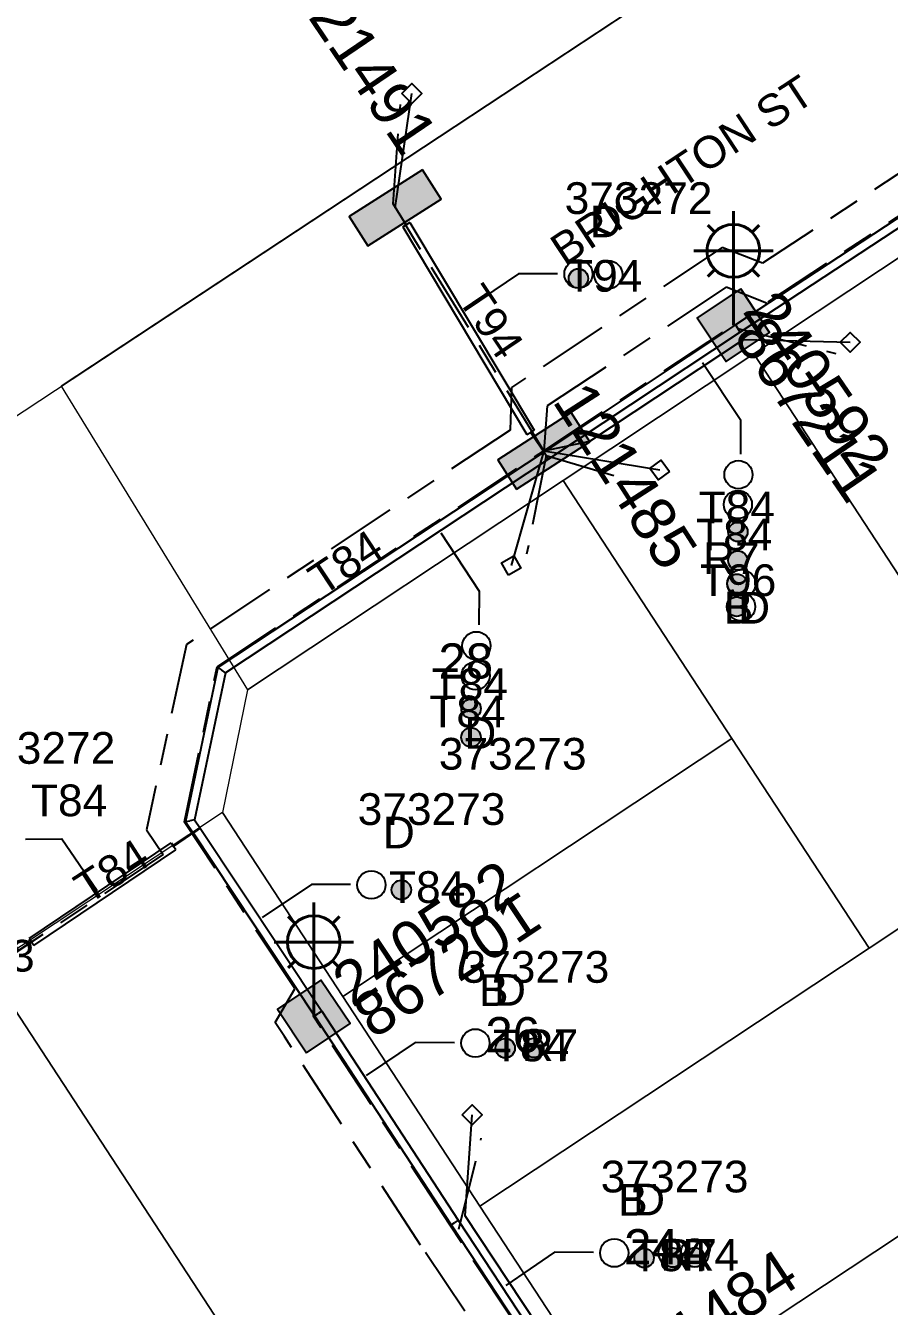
# Model space of a CAD drawing. Header units: metres. Extents: x 302064 to 305578, y 6265466 to 6271990.
# Drawn here: x 303027.2 to 303076.2, y 6270860.2 to 6270932.9 of the extents above; entities that cross this region are included whole.
import ezdxf
from ezdxf.enums import TextEntityAlignment as Align

# ---------------------------------------------------------------- set-up
doc = ezdxf.new("R2010")
doc.units = ezdxf.units.M
doc.linetypes.add('Cable Exist UG', pattern=[8.2, 4, -1.2, 1.8, -1.2])
doc.layers.get('0').update_dxf_attribs({"color": 6})
for name, color, linetype in [('_User Miscellaneous12', 7, 'Continuous'), ('_User_LV_Exist', 7, 'Continuous'), ('Duct_SP_EXT', 7, 'Continuous'), ('Equip_SP_SL_EXT', 7, 'Continuous'), ('Mains_LV_EXT', 5, 'Continuous'), ('Mains_LV_SL_EXT', 4, 'Continuous'), ('Services_SP_EXT', 7, 'Continuous'), ('SupportsUG_SP_LV_EXT', 7, 'Continuous'), ('SupportsUG_SP_LV_SL_EXT', 7, 'Continuous'), ('Trench_SP_EXT', 7, 'Continuous')]:
    doc.layers.add(name, color=color, linetype=linetype)
doc.layers.add('Cadastre Land Parcels_SP_EXT', color=7, linetype='Continuous', lineweight=5)
doc.layers.add('Cadastre Roads_SP_EXT', color=9, linetype='Continuous', lineweight=5)
doc.styles.add('COLUMN_LABEL', font='arial.ttf')
doc.styles.add('iecARIAL', font='arial.ttf', dxfattribs={"height": 2})
doc.styles.add('POLE_LABEL', font='arial.ttf')
doc.styles.get("Standard").update_dxf_attribs({"font": 'arial.ttf'})

# ---------------------------------------------------------------- blocks, each defined once
blk = doc.blocks.new('COLUMN_EXT')
blk.add_hatch(color=256).paths.add_polyline_path([(-1.485, 1.485), (-1.485, -1.485), (1.485, -1.485), (1.485, 1.485)])
blk.add_lwpolyline([(-1.485, -1.485), (1.485, -1.485), (1.485, 1.485), (-1.485, 1.485)], close=True)
for tag, height, style, flags, p in [('ASSET_NUM', 2.5, 'COLUMN_LABEL', 8, (2, 2)), ('STRUCTURE_PLANT_NUMBER', 0.2, 'POLE_LABEL', 9, (1.813, 0.031)), ('STREET_CODE', 0.2, 'COLUMN_LABEL', 9, (1.813, -0.2))]:
    blk.add_attdef(tag, text='', height=height, dxfattribs=dict(style=style, flags=flags)).set_placement(p, align=Align.MIDDLE_LEFT)
at = {"flags": 9}
for tag, p in [('OWNED_BY', (1.813, -0.6)), ('STATE', (1.813, -0.8)), ('COLUMN_TYPE', (1.813, -0.4)), ('USAGE', (1.813, -1)), ('LEGEND', (1.813, -1.2)), ('LOCATION', (1.813, -1.4)), ('STREETNAME', (1.813, -1.6)), ('SUBURB', (1.813, -1.8)), ('NOTES', (1.813, -2))]:
    blk.add_attdef(tag, text='', height=0.2, dxfattribs=at).set_placement(p, align=Align.MIDDLE_LEFT)
at = {"flags": 1}
blk.add_attdef('Z', (1.813, -2.351), '', height=0.2, dxfattribs=at)
blk = doc.blocks.new('PILLAR_EXT')
blk.add_hatch(color=256).paths.add_polyline_path([(-2.475, 0.99), (-2.475, -0.99), (2.475, -0.99), (2.475, 0.99)])
blk.add_lwpolyline([(-2.475, -0.99), (2.475, -0.99), (2.475, 0.99), (-2.475, 0.99)], close=True)
at = {"style": 'iecARIAL', "flags": 8}
blk.add_attdef('ASSET_NUM', (1.5, 3.5), '', height=2.5, dxfattribs=at)
for tag, p, flags in [('OWNED_BY', (0, -0.2), 9), ('STATE', (0, -0.4), 9), ('SUPPORT_TYPE', (0, -0.6), 9), ('USAGE', (0, -0.8), 9), ('LEGEND', (0, -1), 9), ('LOCATION', (0, -1.2), 9), ('NOTES', (0, -1.4), 9), ('PARENT', (0, -1.6), 9), ('STREETNAME', (0, -1.8), 9), ('SUBURB', (0, -2), 1)]:
    blk.add_attdef(tag, p, '', height=0.2, dxfattribs=dict(flags=flags))
blk = doc.blocks.new('DUCT_EXT')
blk.add_circle((0, 0.8), 0.8)
at = {"flags": 1}
blk.add_attdef('Z', (0, 0), '', height=0.2, dxfattribs=at)
at = {"flags": 9}
for tag, p in [('DUCT_CODE', (0, 0)), ('XSECT_TYPE', (0, -0.2)), ('STATE', (0, -0.6)), ('FB_REFERENCE', (0, -0.4)), ('NOTES', (0, -0.8))]:
    blk.add_attdef(tag, text='', height=0.2, dxfattribs=at).set_placement(p, align=Align.MIDDLE_LEFT)
blk = doc.blocks.new('SL_LANTERN_EXT')
at = {"lineweight": 40}
for p, q in [((0, 1.968), (0, 6.468)), ((-1.459, 5.676), (-1.061, 5.278)), ((1.458, 5.676), (1.06, 5.278)), ((-2.25, 4.218), (2.25, 4.218)), ((-1.459, 2.759), (-1.061, 3.157)), ((1.458, 2.759), (1.06, 3.157)), ((0, 0), (0, 2.721))]:
    blk.add_line(p, q, dxfattribs=at)
blk.add_circle((0, 4.218), 1.5, dxfattribs=at)
at = {"style": 'iecARIAL', "flags": 8}
blk.add_attdef('ASSET_NUM', (1.5, 1.5), '', height=2.5, dxfattribs=at)
for tag, p, height, flags in [('CONSTRUCTED_VOLTAGE', (0.981, -0.653), 0.2, 9), ('CONTROL_TYPE', (0.981, -0.853), 0.2, 9), ('OPERATING_VOLTAGE', (0.981, -1.653), 0.2, 9), ('LANTERN_PURPOSE', (0.981, -1.053), 0.2, 9), ('LANTERN_TYPE', (0.981, -1.253), 0.2, 9), ('NO_PHASES', (0.981, -1.453), 0.2, 9), ('LNUMBER', (2.181, -3.253), 2.5, 8), ('ORIENTATION', (0.981, -1.853), 0.2, 9), ('OWNED_BY', (0.981, -2.053), 0.2, 9), ('STATE', (0.981, -2.253), 0.2, 9), ('CEXIST', (0.981, -2.653), 0.2, 9), ('CNEW', (0.981, -2.853), 0.2, 9), ('CNUMBER', (0.981, -3.053), 0.2, 9), ('USAGE', (0.981, -2.453), 0.2, 9), ('CREMOVE', (0.981, -3.253), 0.2, 9), ('CREPLACE', (0.981, -3.453), 0.2, 9), ('LKINGHEIGHT', (0.981, -3.653), 0.2, 9), ('LBRACKET', (0.981, -3.853), 0.2, 9), ('LBRACKETVOCAB', (0.981, -4.053), 0.2, 9), ('LCATEGORY', (0.981, -4.253), 0.2, 9), ('LCHARGE1', (0.981, -4.453), 0.2, 9), ('LCHARGE1PERCENT', (0.981, -4.653), 0.2, 9), ('LCHARGE2', (0.981, -4.853), 0.2, 9), ('LCHARGE2PERCENT', (0.981, -5.053), 0.2, 9), ('LCHARGE3', (0.981, -5.253), 0.2, 9), ('LCHARGE3PERCENT', (0.981, -5.453), 0.2, 9), ('LEXIST', (0.981, -5.653), 0.2, 9), ('LLAMP', (0.981, -5.853), 0.2, 9), ('LLAMPVOCAB', (0.981, -6.053), 0.2, 9), ('LMAST', (0.981, -6.253), 0.2, 9), ('LMASTVOCAB', (0.981, -6.453), 0.2, 9), ('LNEW', (0.981, -6.653), 0.2, 9), ('LANTNUMBER', (0.981, -6.853), 0.2, 9), ('LOUTREACH', (0.981, -7.253), 0.2, 9), ('LOUTREACHVOCAB', (0.981, -7.453), 0.2, 9), ('LRATECODE', (0.981, -7.653), 0.2, 9), ('LREMOVE', (0.981, -7.853), 0.2, 9), ('LREPLACE', (0.981, -8.053), 0.2, 9), ('LTYPE', (0.981, -8.253), 0.2, 9), ('LTYPEVOCAB', (0.981, -8.453), 0.2, 9), ('LEGEND', (0.981, -8.653), 0.2, 9), ('LOCATION', (0.981, -8.853), 0.2, 9), ('STREETNAME', (0.981, -9.253), 0.2, 9), ('SUBURB', (0.981, -9.453), 0.2, 1), ('NOTES', (0.981, -9.053), 0.2, 9)]:
    blk.add_attdef(tag, p, '', height=height, dxfattribs=dict(flags=flags))
blk = doc.blocks.new('CCP_EXT')
at = {"flags": 9}
for tag, p in [('USAGE', (0, -1.2)), ('LEGEND', (0, -1.4)), ('STATE', (0, -1.8)), ('LIFE_SUPPORT', (0, -1.6)), ('NOTES', (0, -2))]:
    blk.add_attdef(tag, text='', height=0.2, dxfattribs=at).set_placement(p, align=Align.MIDDLE_LEFT)
blk.add_wipeout([(0, 0.566), (0.566, 0), (0, -0.566), (-0.566, 0)])
blk.add_lwpolyline([(-0.566, 0), (0, 0.566), (0.566, 0), (0, -0.566), (-0.566, 0)])
at = {"flags": 1}
blk.add_attdef('Z', (0, 0), '', height=0.2, dxfattribs=at)
at = {"flags": 9}
for tag, p in [('CCP_TYPE', (0, 0)), ('OPERATING_VOLTAGE', (0, -0.6)), ('ORIENTATION', (0, -0.8)), ('CONSTRUCTED_VOLTAGE', (0, -0.2)), ('NO_PHASES', (0, -0.4)), ('OWNED_BY', (0, -1))]:
    blk.add_attdef(tag, text='', height=0.2, dxfattribs=at).set_placement(p, align=Align.MIDDLE_LEFT)
blk = doc.blocks.new('CABLE_LARGE_EXT')
h = blk.add_hatch(color=256)
edge = h.paths.add_edge_path()
edge.add_arc((0, 0.55), 0.55, 0, 360)
blk.add_circle((0, 0.55), 0.55)
at = {"flags": 1}
blk.add_attdef('Z', (0, 0), '', height=0.2, dxfattribs=at)
at = {"flags": 9}
for tag, p in [('COND_CODE', (0, 0)), ('XSECT_SIZE', (0, -0.6)), ('STATE', (0, -0.4)), ('FB_REFERENCE', (0, -0.2)), ('NOTES', (0, -0.8))]:
    blk.add_attdef(tag, text='', height=0.2, dxfattribs=at).set_placement(p, align=Align.MIDDLE_LEFT)

msp = doc.modelspace()

# ---------------------------------------------------------------- linework, layer by layer
at = {"layer": '_User Miscellaneous12'}
for p, q in [((303086.361, 6270928.357), (303067.481, 6270915.942)), ((303048.583, 6270921.505), (303048.789, 6270921.629)), ((303048.583, 6270921.505), (303055.637, 6270909.721)), ((303048.995, 6270921.752), (303048.789, 6270921.629)), ((303048.995, 6270921.752), (303056.049, 6270909.967)), ((303067.48, 6270915.941), (303056.597, 6270908.73)), ((303067.48, 6270915.941), (303067.613, 6270915.741)), ((303067.481, 6270915.942), (303067.613, 6270915.741)), ((303067.745, 6270915.54), (303067.613, 6270915.741)), ((303067.745, 6270915.541), (303067.613, 6270915.741)), ((303055.637, 6270909.721), (303055.843, 6270909.844)), ((303056.049, 6270909.967), (303055.843, 6270909.844)), ((303056.597, 6270908.73), (303056.73, 6270908.53)), ((303056.597, 6270908.73), (303056.73, 6270908.53)), ((303056.862, 6270908.33), (303056.73, 6270908.53)), ((303056.862, 6270908.33), (303056.73, 6270908.53)), ((303038.093, 6270896.493), (303036.244, 6270887.752)), ((303038.522, 6270896.201), (303036.757, 6270887.855)), ((303038.093, 6270896.493), (303038.307, 6270896.347)), ((303038.522, 6270896.201), (303038.307, 6270896.347)), ((303036.244, 6270887.752), (303036.5, 6270887.803)), ((303036.244, 6270887.752), (303036.687, 6270887.113)), ((303036.757, 6270887.855), (303036.5, 6270887.803)), ((303036.684, 6270887.117), (303036.884, 6270887.25)), ((303036.687, 6270887.113), (303036.884, 6270887.25)), ((303036.757, 6270887.855), (303037.081, 6270887.386)), ((303037.081, 6270887.386), (303036.884, 6270887.25)), ((303037.084, 6270887.382), (303036.884, 6270887.25)), ((303037.084, 6270887.382), (303043.983, 6270876.988)), ((303027.363, 6270881.108), (303035.43, 6270886.546)), ((303035.43, 6270886.546), (303035.564, 6270886.347)), ((303036.684, 6270887.117), (303043.583, 6270876.722)), ((303027.631, 6270880.71), (303035.698, 6270886.148)), ((303035.698, 6270886.148), (303035.564, 6270886.347)), ((303027.363, 6270881.108), (303027.497, 6270880.909)), ((303027.631, 6270880.71), (303027.497, 6270880.909)), ((303043.983, 6270876.988), (303043.783, 6270876.855)), ((303043.984, 6270876.986), (303043.783, 6270876.855)), ((303043.582, 6270876.724), (303043.783, 6270876.855)), ((303043.582, 6270876.724), (303051.335, 6270864.857)), ((303043.583, 6270876.722), (303043.783, 6270876.855)), ((303051.335, 6270864.857), (303051.536, 6270864.988)), ((303051.336, 6270864.856), (303051.536, 6270864.988)), ((303051.336, 6270864.856), (303059.353, 6270852.71)), ((303051.737, 6270865.12), (303051.536, 6270864.988)), ((303051.736, 6270865.12), (303051.536, 6270864.988)), ((303051.736, 6270865.12), (303059.754, 6270852.974))]:
    msp.add_line(p, q, dxfattribs=at)
at = {"layer": '_User_LV_Exist', "linetype": 'Cable Exist UG'}
msp.add_lwpolyline([(303056.597, 6270908.8), (303048.156, 6270922.588)], dxfattribs=at)
at = {"layer": 'Cadastre Land Parcels_SP_EXT', "linetype": 'Continuous'}
for points in [[(303084.269, 6270948.803), (303023.65, 6271040.271), (302956.73, 6270996.069), (303017.047, 6270904.464), (303084.269, 6270948.803)], [(303100.224, 6270914.288), (303093.379, 6270924.746), (303086.459, 6270926.183), (303068.531, 6270914.303), (303078.124, 6270899.646), (303100.224, 6270914.288)], [(303080.489, 6270884.16), (303085.91, 6270887.752), (303078.124, 6270899.646), (303068.531, 6270914.303), (303057.691, 6270907.12), (303067.285, 6270892.463), (303075.07, 6270880.568), (303080.489, 6270884.16)], [(303067.285, 6270892.463), (303057.691, 6270907.12), (303039.763, 6270895.24), (303038.342, 6270888.277), (303045.187, 6270877.819), (303067.285, 6270892.463)], [(303075.07, 6270880.568), (303067.285, 6270892.463), (303045.187, 6270877.819), (303052.972, 6270865.925), (303075.07, 6270880.568)], [(303088.459, 6270871.984), (303080.489, 6270884.16), (303075.07, 6270880.568), (303052.972, 6270865.925), (303060.941, 6270853.749), (303088.459, 6270871.984)], [(303039.115, 6270857.872), (303025.002, 6270879.437), (303018.082, 6270880.873), (303008.322, 6270874.406), (303025.185, 6270848.641), (303039.115, 6270857.872)], [(303096.428, 6270859.808), (303088.459, 6270871.984), (303060.941, 6270853.749), (303068.911, 6270841.573), (303096.428, 6270859.808)]]:
    msp.add_lwpolyline(points, close=True, dxfattribs=at)
at = {"layer": 'Duct_SP_EXT'}
for p, q in [((303086.361, 6270928.357), (303067.481, 6270915.942)), ((303048.583, 6270921.505), (303048.789, 6270921.629)), ((303048.583, 6270921.505), (303055.637, 6270909.721)), ((303048.995, 6270921.752), (303048.789, 6270921.629)), ((303048.995, 6270921.752), (303056.049, 6270909.967)), ((303067.48, 6270915.941), (303056.597, 6270908.73)), ((303067.48, 6270915.941), (303067.613, 6270915.741)), ((303067.481, 6270915.942), (303067.613, 6270915.741)), ((303067.745, 6270915.54), (303067.613, 6270915.741)), ((303067.745, 6270915.541), (303067.613, 6270915.741)), ((303055.637, 6270909.721), (303055.843, 6270909.844)), ((303056.049, 6270909.967), (303055.843, 6270909.844)), ((303056.597, 6270908.73), (303056.73, 6270908.53)), ((303056.597, 6270908.73), (303056.73, 6270908.53)), ((303056.862, 6270908.33), (303056.73, 6270908.53)), ((303056.862, 6270908.33), (303056.73, 6270908.53)), ((303038.093, 6270896.493), (303036.244, 6270887.752)), ((303038.522, 6270896.201), (303036.757, 6270887.855)), ((303038.093, 6270896.493), (303038.307, 6270896.347)), ((303038.522, 6270896.201), (303038.307, 6270896.347)), ((303036.244, 6270887.752), (303036.5, 6270887.803)), ((303036.244, 6270887.752), (303036.687, 6270887.113)), ((303036.757, 6270887.855), (303036.5, 6270887.803)), ((303036.684, 6270887.117), (303036.884, 6270887.25)), ((303036.687, 6270887.113), (303036.884, 6270887.25)), ((303036.757, 6270887.855), (303037.081, 6270887.386)), ((303037.081, 6270887.386), (303036.884, 6270887.25)), ((303037.084, 6270887.382), (303036.884, 6270887.25)), ((303037.084, 6270887.382), (303043.983, 6270876.988)), ((303027.363, 6270881.108), (303035.43, 6270886.546)), ((303035.43, 6270886.546), (303035.564, 6270886.347)), ((303036.684, 6270887.117), (303043.583, 6270876.722)), ((303027.631, 6270880.71), (303035.698, 6270886.148)), ((303035.698, 6270886.148), (303035.564, 6270886.347)), ((303027.363, 6270881.108), (303027.497, 6270880.909)), ((303027.631, 6270880.71), (303027.497, 6270880.909)), ((303043.983, 6270876.988), (303043.783, 6270876.855)), ((303043.984, 6270876.986), (303043.783, 6270876.855)), ((303043.582, 6270876.724), (303043.783, 6270876.855)), ((303043.582, 6270876.724), (303051.335, 6270864.857)), ((303043.583, 6270876.722), (303043.783, 6270876.855)), ((303051.335, 6270864.857), (303051.536, 6270864.988)), ((303051.336, 6270864.856), (303051.536, 6270864.988)), ((303051.336, 6270864.856), (303059.353, 6270852.71)), ((303051.737, 6270865.12), (303051.536, 6270864.988)), ((303051.736, 6270865.12), (303051.536, 6270864.988)), ((303051.736, 6270865.12), (303059.754, 6270852.974))]:
    msp.add_line(p, q, dxfattribs=at)
for points in [[(303057.375, 6270918.845), (303055.154, 6270918.845), (303052.361, 6270916.96)], [(303067.794, 6270908.617), (303067.784, 6270910.511), (303065.606, 6270913.796)], [(303052.929, 6270898.911), (303052.939, 6270900.818), (303050.775, 6270904.115)], [(303027.172, 6270886.752), (303029.233, 6270886.764), (303031.238, 6270883.834)], [(303045.619, 6270884.173), (303043.398, 6270884.182), (303040.605, 6270882.308)], [(303051.52, 6270875.198), (303049.296, 6270875.215), (303046.501, 6270873.347)], [(303059.417, 6270863.294), (303057.211, 6270863.304), (303054.436, 6270861.426)]]:
    msp.add_lwpolyline(points, dxfattribs=at)
at = {"layer": 'Mains_LV_EXT', "linetype": 'Cable Exist UG'}
msp.add_lwpolyline([(303056.597, 6270908.8), (303048.156, 6270922.588)], dxfattribs=at)
at = {"layer": 'Mains_LV_SL_EXT', "linetype": 'Cable Exist UG'}
msp.add_lwpolyline([(303056.597, 6270908.8), (303067.364, 6270915.934)], dxfattribs=at)
at = {"layer": 'Trench_SP_EXT', "linetype": 'Cable Exist UG'}
for points in [[(303048.789, 6270921.629), (303048.043, 6270922.81)], [(303056.73, 6270908.53), (303055.843, 6270909.844)], [(303035.564, 6270886.347), (303036.884, 6270887.249)], [(303027.497, 6270880.909), (303026.556, 6270880.278), (303026.176, 6270880.789)], [(303051.78, 6270864.619), (303053.042, 6270869.782)]]:
    msp.add_lwpolyline(points, dxfattribs=at)

# ---------------------------------------------------------------- block references
at = {"layer": 'Duct_SP_EXT'}
for name, p in [('DUCT_EXT', (303058.564, 6270918.03)), ('CABLE_LARGE_EXT', (303058.564, 6270918.03)), ('DUCT_EXT', (303060.263, 6270917.996)), ('DUCT_EXT', (303046.808, 6270883.361)), ('CABLE_LARGE_EXT', (303048.507, 6270883.324)), ('DUCT_EXT', (303052.711, 6270874.378)), ('DUCT_EXT', (303056.036, 6270874.359)), ('CABLE_LARGE_EXT', (303054.41, 6270874.34)), ('CABLE_LARGE_EXT', (303056.036, 6270874.359)), ('DUCT_EXT', (303060.6, 6270862.471)), ('DUCT_EXT', (303063.917, 6270862.454)), ('DUCT_EXT', (303065.174, 6270862.459)), ('CABLE_LARGE_EXT', (303062.294, 6270862.433)), ('CABLE_LARGE_EXT', (303063.917, 6270862.454)), ('CABLE_LARGE_EXT', (303065.174, 6270862.459))]:
    msp.add_blockref(name, p, dxfattribs=at)
for name, p, rotation in [('DUCT_EXT', (303066.852, 6270907.444), 269.9756500414379), ('DUCT_EXT', (303066.82, 6270905.751), 269.9756500414379), ('CABLE_LARGE_EXT', (303067.071, 6270904.198), 269.9756500414379), ('CABLE_LARGE_EXT', (303067.066, 6270902.569), 269.9756500414379), ('DUCT_EXT', (303067.02, 6270901.258), 269.7255970349405), ('CABLE_LARGE_EXT', (303067.02, 6270901.258), 269.7255970349405), ('DUCT_EXT', (303067, 6270899.954), 269.7255970349405), ('CABLE_LARGE_EXT', (303067, 6270899.954), 269.7255970349405), ('DUCT_EXT', (303051.969, 6270897.731), 269.9756500414379), ('DUCT_EXT', (303051.925, 6270896.034), 269.9756500414379), ('CABLE_LARGE_EXT', (303051.92, 6270894.162), 269.9756500414379), ('CABLE_LARGE_EXT', (303051.913, 6270892.533), 269.9756500414379)]:
    msp.add_blockref(name, p, dxfattribs=dict(at, rotation=rotation))
at = {"layer": 'Equip_SP_SL_EXT'}
ref = msp.add_blockref('SL_LANTERN_EXT', (303067.364, 6270915.934), dxfattribs=at)
ref.add_attrib('ASSET_NUM', '240592', dxfattribs={"layer": '0', "height": 2.5, "rotation": 304.45673, "style": 'iecARIAL'}).set_placement((303068.864, 6270917.434), align=Align.MIDDLE_LEFT)
ref = msp.add_blockref('SL_LANTERN_EXT', (303043.533, 6270876.693), dxfattribs=at)
ref.add_attrib('ASSET_NUM', '240582', dxfattribs={"layer": '0', "height": 2.5, "rotation": 33.61672, "style": 'iecARIAL'}).set_placement((303045.033, 6270878.193), align=Align.MIDDLE_LEFT)
at = {"layer": 'SupportsUG_SP_LV_EXT'}
ref = msp.add_blockref('PILLAR_EXT', (303048.156, 6270922.587), dxfattribs=dict(at, rotation=212.4246745273488))
ref.add_attrib('ASSET_NUM', '121491', dxfattribs={"layer": '0', "height": 2.5, "rotation": 304.14806, "style": 'iecARIAL'}).set_placement((303049.656, 6270926.087), align=Align.MIDDLE_RIGHT)
ref = msp.add_blockref('PILLAR_EXT', (303056.597, 6270908.8), dxfattribs=dict(at, rotation=32.76495204958164))
ref.add_attrib('ASSET_NUM', '121485', dxfattribs={"layer": '0', "height": 2.5, "rotation": 302.76495, "style": 'iecARIAL'}).set_placement((303058.097, 6270912.3), align=Align.MIDDLE_LEFT)
ref = msp.add_blockref('PILLAR_EXT', (303059.314, 6270852.655), dxfattribs=dict(at, rotation=303.2767461957322))
ref.add_attrib('ASSET_NUM', '121484', dxfattribs={"layer": '0', "height": 2.5, "rotation": 33.27675, "style": 'iecARIAL'}).set_placement((303060.814, 6270856.155), align=Align.MIDDLE_LEFT)
at = {"layer": 'SupportsUG_SP_LV_SL_EXT'}
ref = msp.add_blockref('COLUMN_EXT', (303067.364, 6270915.934), dxfattribs=dict(at, rotation=213.5302788857013))
ref.add_attrib('ASSET_NUM', '867211', dxfattribs={"layer": '0', "height": 2.5, "rotation": 304.45673, "style": 'COLUMN_LABEL'}).set_placement((303069.364, 6270916.684), align=Align.TOP_LEFT)
ref = msp.add_blockref('COLUMN_EXT', (303043.533, 6270876.693), dxfattribs=dict(at, rotation=33.71194564606458))
ref.add_attrib('ASSET_NUM', '867201', dxfattribs={"layer": '0', "height": 2.5, "rotation": 33.61672, "style": 'COLUMN_LABEL'}).set_placement((303045.533, 6270877.443), align=Align.TOP_LEFT)

# ---------------------------------------------------------------- texts
at = {"layer": 'Cadastre Land Parcels_SP_EXT'}
for s, p in [('28', (303050.613, 6270895.868)), ('26', (303053.276, 6270874.653)), ('24', (303061.153, 6270862.618))]:
    msp.add_text(s, height=2, dxfattribs=at).set_placement(p)
at = {"layer": 'Cadastre Roads_SP_EXT'}
msp.add_text('BRIGHTON ST', height=1.8, rotation=33.45041, dxfattribs=at).set_placement((303057.772, 6270919.248))
at = {"layer": 'Duct_SP_EXT'}
for s, p in [('373272', (303057.783, 6270922.242)), ('D', (303059.21, 6270920.917)), ('T94', (303057.864, 6270917.83)), ('T84', (303065.389, 6270904.682)), ('T84', (303065.249, 6270903.141)), ('R7', (303065.635, 6270901.811)), ('T96', (303065.469, 6270900.554)), ('B', (303066.815, 6270898.994)), ('D', (303067.634, 6270898.99)), ('T84', (303050.233, 6270894.648)), ('T84', (303050.096, 6270893.105)), ('D', (303052.083, 6270891.883)), ('373272', (303023.872, 6270891.033)), ('373273', (303050.637, 6270890.701)), ('T84', (303027.472, 6270888.057)), ('373273', (303046.029, 6270887.562)), ('D', (303047.456, 6270886.236)), ('T84', (303047.807, 6270883.135)), ('373273', (303019.293, 6270879.239)), ('373273', (303051.925, 6270878.603)), ('B', (303052.919, 6270877.282)), ('D', (303053.77, 6270877.302)), ('T84', (303053.712, 6270874.144)), ('R7', (303055.339, 6270874.163)), ('373273', (303059.831, 6270866.703)), ('B', (303060.819, 6270865.38)), ('D', (303061.667, 6270865.399)), ('T84', (303061.595, 6270862.232)), ('R7', (303063.217, 6270862.253)), ('R4', (303064.472, 6270862.256))]:
    msp.add_text(s, height=1.8, dxfattribs=at).set_placement(p)
at = {"layer": 'Mains_LV_EXT'}
for s, rotation, p in [('T94', 304.02209, (303051.64, 6270917.427)), ('T84', 33.53026, (303044.023, 6270900.516)), ('T84', 32.83234, (303030.711, 6270883.006))]:
    msp.add_text(s, height=1.8, rotation=rotation, dxfattribs=at).set_placement(p)

# ---------------------------------------------------------------- next in the draw order: block references
at = {"layer": 'Services_SP_EXT'}
for p in [(303049.104, 6270929.081), (303073.997, 6270914.957), (303052.528, 6270871.109)]:
    msp.add_blockref('CCP_EXT', p, dxfattribs=at)
for p, rotation in [((303063.179, 6270907.711), 170.7240048879945), ((303054.744, 6270902.289), 74.72400485783855)]:
    msp.add_blockref('CCP_EXT', p, dxfattribs=dict(at, rotation=rotation))

# ---------------------------------------------------------------- next in the draw order: block references
for p in [(303049.104, 6270929.081), (303073.997, 6270914.957), (303052.528, 6270871.109)]:
    msp.add_blockref('CCP_EXT', p, dxfattribs=at)
for p, rotation in [((303063.179, 6270907.711), 170.7240048879945), ((303054.744, 6270902.289), 74.72400485783855)]:
    msp.add_blockref('CCP_EXT', p, dxfattribs=dict(at, rotation=rotation))

# ---------------------------------------------------------------- next in the draw order: linework, layer by layer
at = {"layer": '_User Miscellaneous12'}
for p, q in [((303086.458, 6270927.845), (303067.745, 6270915.54)), ((303067.745, 6270915.541), (303056.862, 6270908.33)), ((303056.597, 6270908.73), (303038.093, 6270896.493)), ((303056.862, 6270908.33), (303038.522, 6270896.201)), ((303043.984, 6270876.986), (303051.737, 6270865.12))]:
    msp.add_line(p, q, dxfattribs=at)
at = {"layer": '_User_LV_Exist', "linetype": 'Cable Exist UG'}
for points in [[(303098.481, 6270913.133), (303101.384, 6270919.801), (303101.384, 6270919.801), (303095.894, 6270928.571), (303085.577, 6270930.332), (303069.013, 6270919.443), (303066.733, 6270920.336), (303054.772, 6270912.401), (303054.689, 6270909.975), (303054.689, 6270909.975), (303036.304, 6270897.803), (303034.029, 6270887.275), (303034.973, 6270885.881), (303026.769, 6270880.425), (303026.769, 6270880.425), (303026.237, 6270881.262), (303018.9, 6270882.734), (303016.658, 6270884.768), (303016.658, 6270884.768), (303007.234, 6270878.54), (303007.279, 6270876.116)], [(303098.497, 6270913.144), (303099.847, 6270918.517), (303099.847, 6270918.517), (303094.635, 6270926.66), (303086.369, 6270928.431), (303069.239, 6270917.188), (303066.963, 6270918.083), (303066.963, 6270918.083), (303056.798, 6270911.347), (303056.597, 6270908.8)], [(303059.314, 6270852.655), (303056.68, 6270853.154), (303056.68, 6270853.154), (303049.601, 6270863.717), (303041.874, 6270875.549), (303041.333, 6270876.347), (303042.46, 6270878.261), (303036.186, 6270887.742), (303038.048, 6270896.537), (303056.597, 6270908.8)]]:
    msp.add_lwpolyline(points, dxfattribs=at)
at = {"layer": 'Cadastre Roads_SP_EXT', "linetype": 'Continuous'}
msp.add_lwpolyline([(303057.691, 6270907.12), (303068.531, 6270914.303), (303086.459, 6270926.183), (303075.744, 6270943.18), (303029.196, 6270912.477), (303039.763, 6270895.24), (303057.691, 6270907.12)], close=True, dxfattribs=at)
msp.add_lwpolyline([(303060.941, 6270853.749), (303052.972, 6270865.925), (303045.187, 6270877.819), (303038.342, 6270888.277), (303025.002, 6270879.437), (303039.115, 6270857.872)], dxfattribs=at)
at = {"layer": 'Duct_SP_EXT'}
for p, q in [((303086.458, 6270927.845), (303067.745, 6270915.54)), ((303067.745, 6270915.541), (303056.862, 6270908.33)), ((303056.597, 6270908.73), (303038.093, 6270896.493)), ((303056.862, 6270908.33), (303038.522, 6270896.201)), ((303043.984, 6270876.986), (303051.737, 6270865.12))]:
    msp.add_line(p, q, dxfattribs=at)
at = {"layer": 'Mains_LV_EXT', "linetype": 'Cable Exist UG'}
for points in [[(303098.481, 6270913.133), (303101.384, 6270919.801), (303101.384, 6270919.801), (303095.894, 6270928.571), (303085.577, 6270930.332), (303069.013, 6270919.443), (303066.733, 6270920.336), (303054.772, 6270912.401), (303054.689, 6270909.975), (303054.689, 6270909.975), (303036.304, 6270897.803), (303034.029, 6270887.275), (303034.973, 6270885.881), (303026.769, 6270880.425), (303026.769, 6270880.425), (303026.237, 6270881.262), (303018.9, 6270882.734), (303016.658, 6270884.768), (303016.658, 6270884.768), (303007.234, 6270878.54), (303007.279, 6270876.116)], [(303098.497, 6270913.144), (303099.847, 6270918.517), (303099.847, 6270918.517), (303094.635, 6270926.66), (303086.369, 6270928.431), (303069.239, 6270917.188), (303066.963, 6270918.083), (303066.963, 6270918.083), (303056.798, 6270911.347), (303056.597, 6270908.8)], [(303059.314, 6270852.655), (303056.68, 6270853.154), (303056.68, 6270853.154), (303049.601, 6270863.717), (303041.874, 6270875.549), (303041.333, 6270876.347), (303042.46, 6270878.261), (303036.186, 6270887.742), (303038.048, 6270896.537), (303056.597, 6270908.8)]]:
    msp.add_lwpolyline(points, dxfattribs=at)
at = {"layer": 'Mains_LV_SL_EXT', "linetype": 'Cable Exist UG'}
msp.add_lwpolyline([(303059.314, 6270852.655), (303051.278, 6270864.835), (303051.278, 6270864.835), (303043.522, 6270876.71)], dxfattribs=at)
at = {"layer": 'Services_SP_EXT'}
for points in [[(303048.156, 6270922.587), (303049.104, 6270929.081)], [(303056.597, 6270908.8), (303059.211, 6270909.348), (303059.211, 6270909.348), (303067.931, 6270915.112), (303073.997, 6270914.957)], [(303056.597, 6270908.8), (303054.743, 6270902.289)], [(303056.597, 6270908.8), (303063.179, 6270907.711)], [(303059.314, 6270852.655), (303058.691, 6270855.474), (303058.691, 6270855.474), (303052.129, 6270865.369), (303052.528, 6270871.109)]]:
    msp.add_lwpolyline(points, dxfattribs=at)
at = {"layer": 'Trench_SP_EXT', "linetype": 'Cable Exist UG'}
for points in [[(303048.043, 6270922.81), (303048.451, 6270928.452)], [(303067.613, 6270915.741), (303073.183, 6270914.324)], [(303056.73, 6270908.53), (303055.62, 6270902.928)], [(303056.73, 6270908.53), (303062.284, 6270906.891)]]:
    msp.add_lwpolyline(points, dxfattribs=at)

doc.saveas('drawing.dxf')
